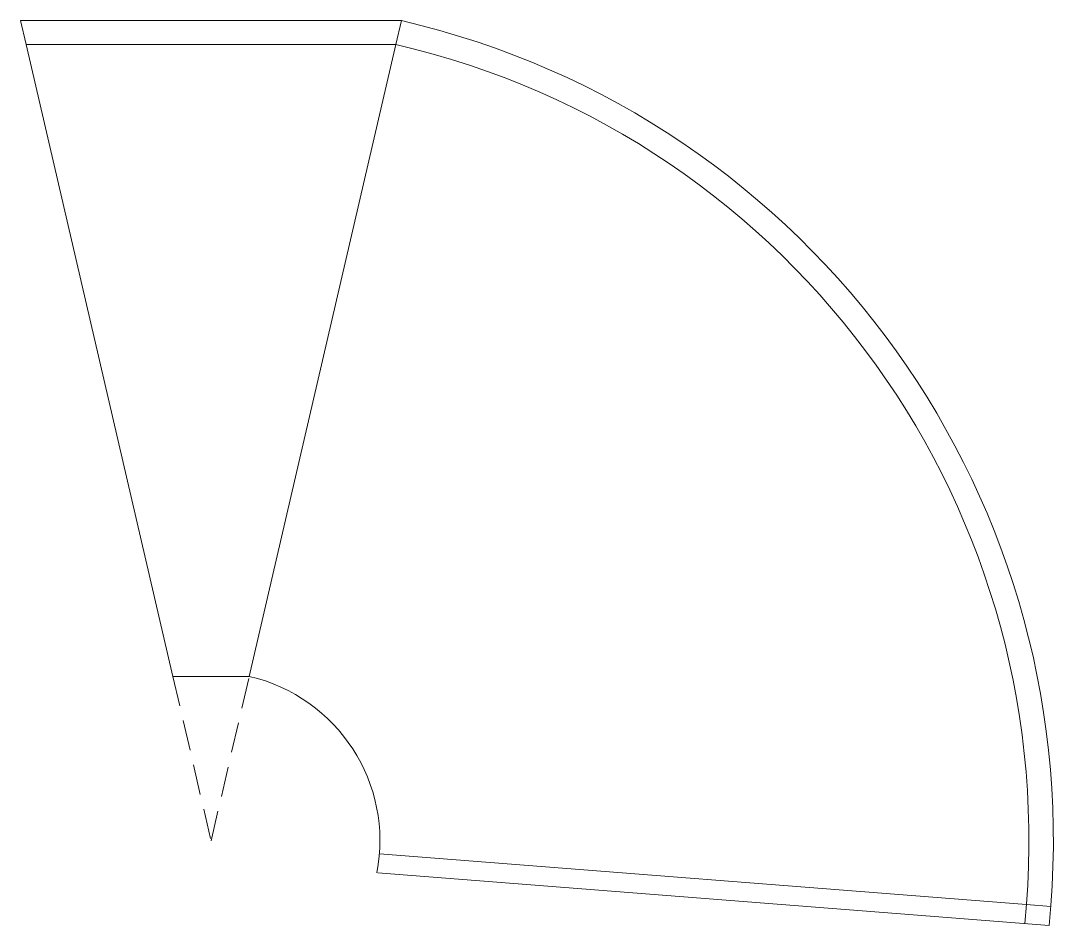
# Model space of a CAD drawing. Extents: x -880 to -447, y -469 to -90.
import ezdxf

# ---------------------------------------------------------------- set-up
doc = ezdxf.new("R2010")
doc.units = 0
doc.linetypes.add('DASHED', pattern=[19.05, 12.7, -6.35])
doc.layers.add('lines', color=7, linetype='Continuous', lineweight=18, true_color=0xffffff)
doc.layers.add('T1', color=6, linetype='DASHED', lineweight=13, true_color=0xff00ff)

msp = doc.modelspace()

# ---------------------------------------------------------------- linework, layer by layer
at = {"layer": 'lines'}
for p, q in [((-879.82, -90), (-877.5, -100)), ((-879.82, -90), (-720.18, -90)), ((-722.5, -100), (-720.18, -90)), ((-877.5, -100), (-722.5, -100)), ((-877.5, -100), (-816, -365)), ((-784, -365), (-722.5, -100)), ((-816, -365), (-784, -365)), ((-729.44, -439.45), (-458.22, -460.64)), ((-730.06, -447.43), (-448.7, -469.4)), ((-458.22, -460.64), (-447.99, -461.43))]:
    msp.add_line(p, q, dxfattribs=at)
for radius, start in [(353.08, 354.2361), (342.82, 354.1972), (70.78, 349.0441)]:
    msp.add_arc((-800, -433.94), radius, start, 76.9343, dxfattribs=at)
at = {"layer": 'T1'}
for p, q in [((-816, -365), (-800, -433.94)), ((-800, -433.94), (-784, -365))]:
    msp.add_line(p, q, dxfattribs=at)

doc.saveas('drawing.dxf')
